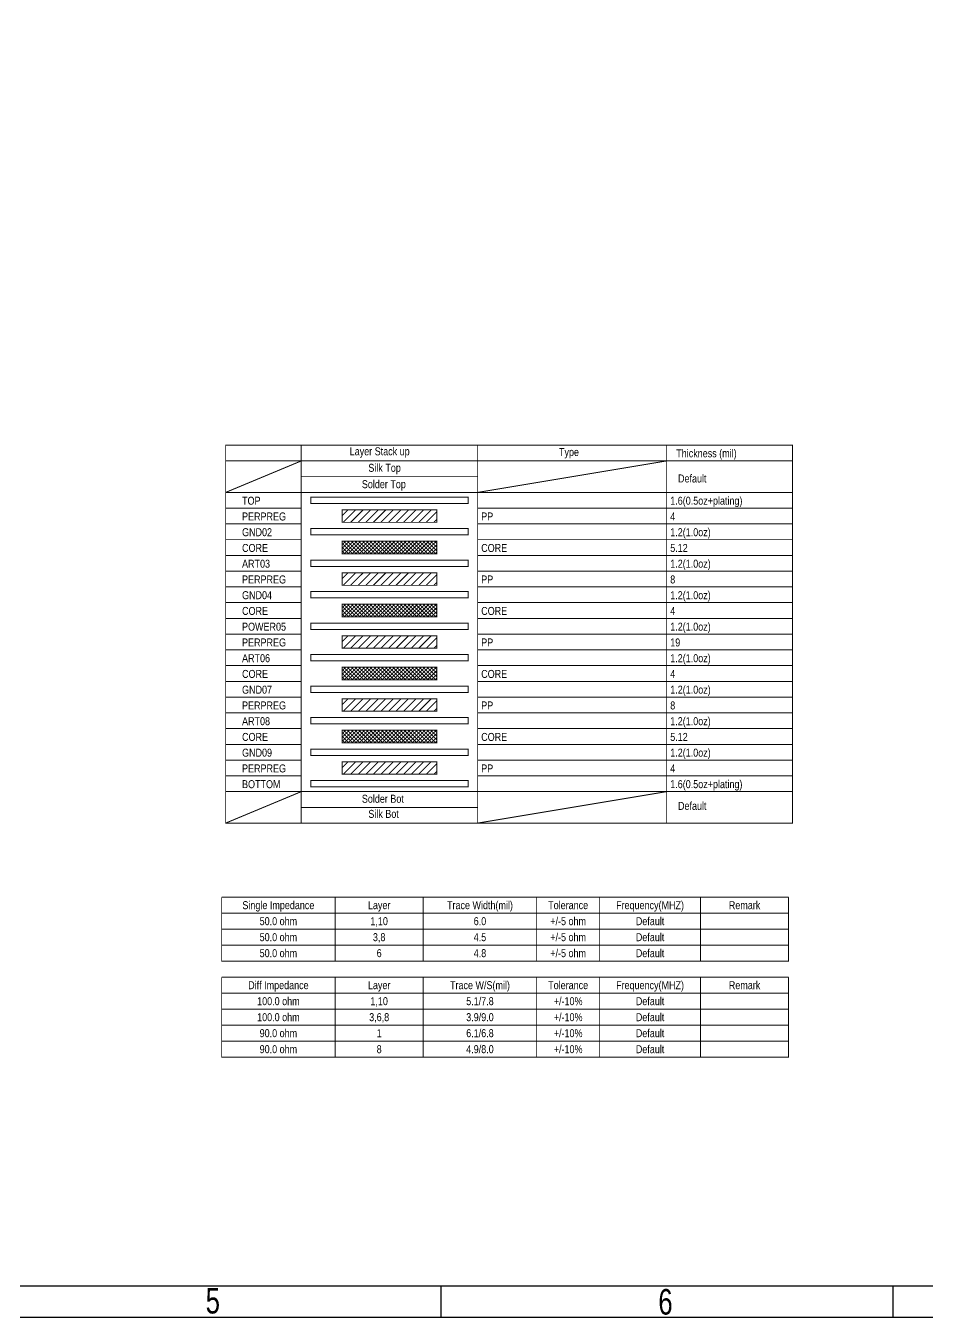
# Model space of a CAD drawing. Extents: x -57 to 527, y -107 to 303.
# Drawn here: x 240.7 to 383.8, y -106.7 to 98.3 of the extents above; entities that cross this region are included whole.
import ezdxf
from ezdxf.enums import TextEntityAlignment as Align

# ---------------------------------------------------------------- set-up
doc = ezdxf.new("R2010")
doc.units = 0
doc.header["$MEASUREMENT"] = 0
doc.layers.add('BOARD_GEOMETRY_DIMENSION', color=2, linetype='CONTINUOUS')
doc.layers.add('BOARD_GEOMETRY_SILKSCREEN_TOP', color=1, linetype='CONTINUOUS')

msp = doc.modelspace()

# ---------------------------------------------------------------- linework, layer by layer
at = {"layer": 'BOARD_GEOMETRY_DIMENSION'}
for points in [[(-57.15, -106.68), (526.849848, -106.68), (526.849848, 303.320196), (-57.15, 303.320196), (-57.15, -106.68)], [(-52.15001, -101.68001), (521.849858, -101.68001)], [(306.599844, -106.68), (306.599844, -101.68001)], [(378.350018, -106.68), (378.350018, -101.68001)]]:
    msp.add_lwpolyline(points, dxfattribs=at)
for points in [[(272.415, 31.75, 0.1524, 0.1524, 0), (362.41482, 31.75, 0.1524, 0.1524, 0), (362.41482, -28.24734, 0.1524, 0.1524, 0), (272.415, -28.24734, 0.1524, 0.1524, 0), (272.415, 31.75, 0.1524, 0.1524, 0)], [(284.414976, 31.75, 0.1524, 0.1524, 0), (284.414976, -28.24734, 0.1524, 0.1524, 0)], [(312.41492, 31.75, 0.1524, 0.1524, 0), (312.41492, -28.24734, 0.1524, 0.1524, 0)], [(342.41486, 31.75, 0.1524, 0.1524, 0), (342.41486, -28.24734, 0.1524, 0.1524, 0)], [(272.415, 24.250142, 0.1524, 0.1524, 0), (284.414976, 29.250132, 0.1524, 0.1524, 0)], [(272.415, 29.250132, 0.1524, 0.1524, 0), (362.41482, 29.250132, 0.1524, 0.1524, 0)], [(312.41492, 24.250142, 0.1524, 0.1524, 0), (342.41486, 29.250132, 0.1524, 0.1524, 0)], [(284.414976, 26.75001, 0.1524, 0.1524, 0), (312.41492, 26.75001, 0.1524, 0.1524, 0)], [(272.415, 24.250142, 0.1524, 0.1524, 0), (284.414976, 24.250142, 0.1524, 0.1524, 0)], [(272.415, 24.250142, 0.1524, 0.1524, 0), (362.41482, 24.250142, 0.1524, 0.1524, 0)], [(285.914846, 23.50008, 0.1524, 0.1524, 0), (310.908446, 23.50008, 0.1524, 0.1524, 0), (310.908446, 22.500082, 0.1524, 0.1524, 0), (285.914846, 22.500082, 0.1524, 0.1524, 0), (285.914846, 23.50008, 0.1524, 0.1524, 0)], [(312.41492, 24.250142, 0.1524, 0.1524, 0), (362.41482, 24.250142, 0.1524, 0.1524, 0)], [(272.415, 21.750274, 0.1524, 0.1524, 0), (284.414976, 21.750274, 0.1524, 0.1524, 0)], [(290.914836, 20.56003, 0.1524, 0.1524, 0), (291.834824, 21.500084, 0.1524, 0.1524, 0)], [(290.914836, 21.500084, 0.1524, 0.1524, 0), (305.914806, 21.500084, 0.1524, 0.1524, 0), (305.914806, 19.500088, 0.1524, 0.1524, 0), (290.914836, 19.500088, 0.1524, 0.1524, 0), (290.914836, 21.500084, 0.1524, 0.1524, 0)], [(291.05479, 19.500088, 0.1524, 0.1524, 0), (293.054786, 21.500084, 0.1524, 0.1524, 0)], [(292.254686, 19.500088, 0.1524, 0.1524, 0), (294.254682, 21.500084, 0.1524, 0.1524, 0)], [(293.454582, 19.500088, 0.1524, 0.1524, 0), (295.454578, 21.500084, 0.1524, 0.1524, 0)], [(294.654478, 19.500088, 0.1524, 0.1524, 0), (296.654474, 21.500084, 0.1524, 0.1524, 0)], [(295.854374, 19.500088, 0.1524, 0.1524, 0), (297.85437, 21.500084, 0.1524, 0.1524, 0)], [(297.05427, 19.500088, 0.1524, 0.1524, 0), (299.054266, 21.500084, 0.1524, 0.1524, 0)], [(298.254166, 19.500088, 0.1524, 0.1524, 0), (300.254162, 21.500084, 0.1524, 0.1524, 0)], [(299.454062, 19.500088, 0.1524, 0.1524, 0), (301.454058, 21.500084, 0.1524, 0.1524, 0)], [(300.653958, 19.500088, 0.1524, 0.1524, 0), (302.653954, 21.500084, 0.1524, 0.1524, 0)], [(301.853854, 19.500088, 0.1524, 0.1524, 0), (303.85385, 21.500084, 0.1524, 0.1524, 0)], [(303.05375, 19.500088, 0.1524, 0.1524, 0), (305.053746, 21.500084, 0.1524, 0.1524, 0)], [(304.254916, 19.500088, 0.1524, 0.1524, 0), (305.914806, 21.159978, 0.1524, 0.1524, 0)], [(312.41492, 21.750274, 0.1524, 0.1524, 0), (362.41482, 21.750274, 0.1524, 0.1524, 0)], [(272.415, 19.250406, 0.1524, 0.1524, 0), (284.414976, 19.250406, 0.1524, 0.1524, 0)], [(285.914846, 18.500344, 0.1524, 0.1524, 0), (310.908446, 18.500344, 0.1524, 0.1524, 0), (310.908446, 17.500346, 0.1524, 0.1524, 0), (285.914846, 17.500346, 0.1524, 0.1524, 0), (285.914846, 18.500344, 0.1524, 0.1524, 0)], [(305.454812, 19.500088, 0.1524, 0.1524, 0), (305.914806, 19.959828, 0.1524, 0.1524, 0)], [(312.41492, 19.250406, 0.1524, 0.1524, 0), (362.41482, 19.250406, 0.1524, 0.1524, 0)], [(272.415, 16.750538, 0.1524, 0.1524, 0), (284.414976, 16.750538, 0.1524, 0.1524, 0)], [(290.914836, 14.760194, 0.1524, 0.1524, 0), (292.65499, 16.500348, 0.1524, 0.1524, 0)], [(290.914836, 15.360396, 0.1524, 0.1524, 0), (292.054788, 16.500348, 0.1524, 0.1524, 0)], [(290.914836, 15.960344, 0.1524, 0.1524, 0), (291.45484, 16.500348, 0.1524, 0.1524, 0)], [(290.914836, 16.500348, 0.1524, 0.1524, 0), (305.914806, 16.500348, 0.1524, 0.1524, 0), (305.914806, 14.500352, 0.1524, 0.1524, 0), (290.914836, 14.500352, 0.1524, 0.1524, 0), (290.914836, 16.500348, 0.1524, 0.1524, 0)], [(291.154866, 16.500348, 0.1524, 0.1524, 0), (293.154862, 14.500352, 0.1524, 0.1524, 0)], [(291.254942, 14.500352, 0.1524, 0.1524, 0), (293.254938, 16.500348, 0.1524, 0.1524, 0)], [(291.754814, 16.500348, 0.1524, 0.1524, 0), (293.75481, 14.500352, 0.1524, 0.1524, 0)], [(291.85489, 14.500352, 0.1524, 0.1524, 0), (293.854886, 16.500348, 0.1524, 0.1524, 0)], [(292.354762, 16.500348, 0.1524, 0.1524, 0), (294.354758, 14.500352, 0.1524, 0.1524, 0)], [(292.454838, 14.500352, 0.1524, 0.1524, 0), (294.454834, 16.500348, 0.1524, 0.1524, 0)], [(292.95471, 16.500348, 0.1524, 0.1524, 0), (294.954706, 14.500352, 0.1524, 0.1524, 0)], [(293.054786, 14.500352, 0.1524, 0.1524, 0), (295.054782, 16.500348, 0.1524, 0.1524, 0)], [(293.554658, 16.500348, 0.1524, 0.1524, 0), (295.554654, 14.500352, 0.1524, 0.1524, 0)], [(293.654734, 14.500352, 0.1524, 0.1524, 0), (295.65473, 16.500348, 0.1524, 0.1524, 0)], [(294.154606, 16.500348, 0.1524, 0.1524, 0), (296.154602, 14.500352, 0.1524, 0.1524, 0)], [(294.254682, 14.500352, 0.1524, 0.1524, 0), (296.254678, 16.500348, 0.1524, 0.1524, 0)], [(294.754554, 16.500348, 0.1524, 0.1524, 0), (296.75455, 14.500352, 0.1524, 0.1524, 0)], [(294.85463, 14.500352, 0.1524, 0.1524, 0), (296.854626, 16.500348, 0.1524, 0.1524, 0)], [(295.354502, 16.500348, 0.1524, 0.1524, 0), (297.354498, 14.500352, 0.1524, 0.1524, 0)], [(295.454578, 14.500352, 0.1524, 0.1524, 0), (297.454574, 16.500348, 0.1524, 0.1524, 0)], [(295.95445, 16.500348, 0.1524, 0.1524, 0), (297.954446, 14.500352, 0.1524, 0.1524, 0)], [(296.054526, 14.500352, 0.1524, 0.1524, 0), (298.054522, 16.500348, 0.1524, 0.1524, 0)], [(296.554398, 16.500348, 0.1524, 0.1524, 0), (298.554394, 14.500352, 0.1524, 0.1524, 0)], [(296.654474, 14.500352, 0.1524, 0.1524, 0), (298.65447, 16.500348, 0.1524, 0.1524, 0)], [(297.154346, 16.500348, 0.1524, 0.1524, 0), (299.154342, 14.500352, 0.1524, 0.1524, 0)], [(297.254422, 14.500352, 0.1524, 0.1524, 0), (299.254418, 16.500348, 0.1524, 0.1524, 0)], [(297.754294, 16.500348, 0.1524, 0.1524, 0), (299.75429, 14.500352, 0.1524, 0.1524, 0)], [(297.85437, 14.500352, 0.1524, 0.1524, 0), (299.854366, 16.500348, 0.1524, 0.1524, 0)], [(298.354242, 16.500348, 0.1524, 0.1524, 0), (300.354238, 14.500352, 0.1524, 0.1524, 0)], [(298.454318, 14.500352, 0.1524, 0.1524, 0), (300.454314, 16.500348, 0.1524, 0.1524, 0)], [(298.95419, 16.500348, 0.1524, 0.1524, 0), (300.954186, 14.500352, 0.1524, 0.1524, 0)], [(299.054266, 14.500352, 0.1524, 0.1524, 0), (301.054262, 16.500348, 0.1524, 0.1524, 0)], [(299.554138, 16.500348, 0.1524, 0.1524, 0), (301.554134, 14.500352, 0.1524, 0.1524, 0)], [(299.654214, 14.500352, 0.1524, 0.1524, 0), (301.65421, 16.500348, 0.1524, 0.1524, 0)], [(300.154086, 16.500348, 0.1524, 0.1524, 0), (302.154082, 14.500352, 0.1524, 0.1524, 0)], [(300.254162, 14.500352, 0.1524, 0.1524, 0), (302.254158, 16.500348, 0.1524, 0.1524, 0)], [(300.754034, 16.500348, 0.1524, 0.1524, 0), (302.75403, 14.500352, 0.1524, 0.1524, 0)], [(300.85411, 14.500352, 0.1524, 0.1524, 0), (302.854106, 16.500348, 0.1524, 0.1524, 0)], [(301.353982, 16.500348, 0.1524, 0.1524, 0), (303.353978, 14.500352, 0.1524, 0.1524, 0)], [(301.454058, 14.500352, 0.1524, 0.1524, 0), (303.454054, 16.500348, 0.1524, 0.1524, 0)], [(301.95393, 16.500348, 0.1524, 0.1524, 0), (303.953926, 14.500352, 0.1524, 0.1524, 0)], [(302.054006, 14.500352, 0.1524, 0.1524, 0), (304.054002, 16.500348, 0.1524, 0.1524, 0)], [(302.553878, 16.500348, 0.1524, 0.1524, 0), (304.553874, 14.500352, 0.1524, 0.1524, 0)], [(302.653954, 14.500352, 0.1524, 0.1524, 0), (304.65395, 16.500348, 0.1524, 0.1524, 0)], [(303.153826, 16.500348, 0.1524, 0.1524, 0), (305.153822, 14.500352, 0.1524, 0.1524, 0)], [(303.253902, 14.500352, 0.1524, 0.1524, 0), (305.253898, 16.500348, 0.1524, 0.1524, 0)], [(303.753774, 16.500348, 0.1524, 0.1524, 0), (305.75377, 14.500352, 0.1524, 0.1524, 0)], [(303.85385, 14.500352, 0.1524, 0.1524, 0), (305.853846, 16.500348, 0.1524, 0.1524, 0)], [(304.354992, 16.500348, 0.1524, 0.1524, 0), (305.914806, 14.950186, 0.1524, 0.1524, 0)], [(304.95494, 16.500348, 0.1524, 0.1524, 0), (305.914806, 15.550388, 0.1524, 0.1524, 0)], [(305.554888, 16.500348, 0.1524, 0.1524, 0), (305.914806, 16.140176, 0.1524, 0.1524, 0)], [(312.41492, 16.750538, 0.1524, 0.1524, 0), (362.41482, 16.750538, 0.1524, 0.1524, 0)], [(290.914836, 16.140176, 0.1524, 0.1524, 0), (292.554914, 14.500352, 0.1524, 0.1524, 0)], [(290.914836, 15.540228, 0.1524, 0.1524, 0), (291.954966, 14.500352, 0.1524, 0.1524, 0)], [(290.914836, 14.94028, 0.1524, 0.1524, 0), (291.355018, 14.500352, 0.1524, 0.1524, 0)], [(305.914806, 15.960344, 0.1524, 0.1524, 0), (304.454814, 14.500352, 0.1524, 0.1524, 0)], [(305.914806, 15.360396, 0.1524, 0.1524, 0), (305.055016, 14.500352, 0.1524, 0.1524, 0)], [(305.914806, 14.760194, 0.1524, 0.1524, 0), (305.654964, 14.500352, 0.1524, 0.1524, 0)], [(272.415, 14.25067, 0.1524, 0.1524, 0), (284.414976, 14.25067, 0.1524, 0.1524, 0)], [(285.914846, 13.500608, 0.1524, 0.1524, 0), (310.908446, 13.500608, 0.1524, 0.1524, 0), (310.908446, 12.50061, 0.1524, 0.1524, 0), (285.914846, 12.50061, 0.1524, 0.1524, 0), (285.914846, 13.500608, 0.1524, 0.1524, 0)], [(312.41492, 14.25067, 0.1524, 0.1524, 0), (362.41482, 14.25067, 0.1524, 0.1524, 0)], [(272.415, 11.750802, 0.1524, 0.1524, 0), (284.414976, 11.750802, 0.1524, 0.1524, 0)], [(290.914836, 10.560558, 0.1524, 0.1524, 0), (291.834824, 11.500612, 0.1524, 0.1524, 0)], [(290.914836, 11.500612, 0.1524, 0.1524, 0), (305.914806, 11.500612, 0.1524, 0.1524, 0), (305.914806, 9.500616, 0.1524, 0.1524, 0), (290.914836, 9.500616, 0.1524, 0.1524, 0), (290.914836, 11.500612, 0.1524, 0.1524, 0)], [(291.05479, 9.500616, 0.1524, 0.1524, 0), (293.054786, 11.500612, 0.1524, 0.1524, 0)], [(292.254686, 9.500616, 0.1524, 0.1524, 0), (294.254682, 11.500612, 0.1524, 0.1524, 0)], [(293.454582, 9.500616, 0.1524, 0.1524, 0), (295.454578, 11.500612, 0.1524, 0.1524, 0)], [(294.654478, 9.500616, 0.1524, 0.1524, 0), (296.654474, 11.500612, 0.1524, 0.1524, 0)], [(295.854374, 9.500616, 0.1524, 0.1524, 0), (297.85437, 11.500612, 0.1524, 0.1524, 0)], [(297.05427, 9.500616, 0.1524, 0.1524, 0), (299.054266, 11.500612, 0.1524, 0.1524, 0)], [(298.254166, 9.500616, 0.1524, 0.1524, 0), (300.254162, 11.500612, 0.1524, 0.1524, 0)], [(299.454062, 9.500616, 0.1524, 0.1524, 0), (301.454058, 11.500612, 0.1524, 0.1524, 0)], [(300.653958, 9.500616, 0.1524, 0.1524, 0), (302.653954, 11.500612, 0.1524, 0.1524, 0)], [(301.853854, 9.500616, 0.1524, 0.1524, 0), (303.85385, 11.500612, 0.1524, 0.1524, 0)], [(303.05375, 9.500616, 0.1524, 0.1524, 0), (305.053746, 11.500612, 0.1524, 0.1524, 0)], [(304.254916, 9.500616, 0.1524, 0.1524, 0), (305.914806, 11.160506, 0.1524, 0.1524, 0)], [(312.41492, 11.750802, 0.1524, 0.1524, 0), (362.41482, 11.750802, 0.1524, 0.1524, 0)], [(272.415, 9.250934, 0.1524, 0.1524, 0), (284.414976, 9.250934, 0.1524, 0.1524, 0)], [(285.914846, 8.500872, 0.1524, 0.1524, 0), (310.908446, 8.500872, 0.1524, 0.1524, 0), (310.908446, 7.500874, 0.1524, 0.1524, 0), (285.914846, 7.500874, 0.1524, 0.1524, 0), (285.914846, 8.500872, 0.1524, 0.1524, 0)], [(305.454812, 9.500616, 0.1524, 0.1524, 0), (305.914806, 9.960356, 0.1524, 0.1524, 0)], [(312.41492, 9.250934, 0.1524, 0.1524, 0), (362.41482, 9.250934, 0.1524, 0.1524, 0)], [(272.415, 6.751066, 0.1524, 0.1524, 0), (284.414976, 6.751066, 0.1524, 0.1524, 0)], [(290.914836, 4.760722, 0.1524, 0.1524, 0), (292.65499, 6.500876, 0.1524, 0.1524, 0)], [(290.914836, 5.360924, 0.1524, 0.1524, 0), (292.054788, 6.500876, 0.1524, 0.1524, 0)], [(290.914836, 5.960872, 0.1524, 0.1524, 0), (291.45484, 6.500876, 0.1524, 0.1524, 0)], [(290.914836, 6.500876, 0.1524, 0.1524, 0), (305.914806, 6.500876, 0.1524, 0.1524, 0), (305.914806, 4.50088, 0.1524, 0.1524, 0), (290.914836, 4.50088, 0.1524, 0.1524, 0), (290.914836, 6.500876, 0.1524, 0.1524, 0)], [(290.914836, 6.140704, 0.1524, 0.1524, 0), (292.554914, 4.50088, 0.1524, 0.1524, 0)], [(291.154866, 6.500876, 0.1524, 0.1524, 0), (293.154862, 4.50088, 0.1524, 0.1524, 0)], [(291.254942, 4.50088, 0.1524, 0.1524, 0), (293.254938, 6.500876, 0.1524, 0.1524, 0)], [(291.754814, 6.500876, 0.1524, 0.1524, 0), (293.75481, 4.50088, 0.1524, 0.1524, 0)], [(291.85489, 4.50088, 0.1524, 0.1524, 0), (293.854886, 6.500876, 0.1524, 0.1524, 0)], [(292.354762, 6.500876, 0.1524, 0.1524, 0), (294.354758, 4.50088, 0.1524, 0.1524, 0)], [(292.454838, 4.50088, 0.1524, 0.1524, 0), (294.454834, 6.500876, 0.1524, 0.1524, 0)], [(292.95471, 6.500876, 0.1524, 0.1524, 0), (294.954706, 4.50088, 0.1524, 0.1524, 0)], [(293.054786, 4.50088, 0.1524, 0.1524, 0), (295.054782, 6.500876, 0.1524, 0.1524, 0)], [(293.554658, 6.500876, 0.1524, 0.1524, 0), (295.554654, 4.50088, 0.1524, 0.1524, 0)], [(293.654734, 4.50088, 0.1524, 0.1524, 0), (295.65473, 6.500876, 0.1524, 0.1524, 0)], [(294.154606, 6.500876, 0.1524, 0.1524, 0), (296.154602, 4.50088, 0.1524, 0.1524, 0)], [(294.254682, 4.50088, 0.1524, 0.1524, 0), (296.254678, 6.500876, 0.1524, 0.1524, 0)], [(294.754554, 6.500876, 0.1524, 0.1524, 0), (296.75455, 4.50088, 0.1524, 0.1524, 0)], [(294.85463, 4.50088, 0.1524, 0.1524, 0), (296.854626, 6.500876, 0.1524, 0.1524, 0)], [(295.354502, 6.500876, 0.1524, 0.1524, 0), (297.354498, 4.50088, 0.1524, 0.1524, 0)], [(295.454578, 4.50088, 0.1524, 0.1524, 0), (297.454574, 6.500876, 0.1524, 0.1524, 0)], [(295.95445, 6.500876, 0.1524, 0.1524, 0), (297.954446, 4.50088, 0.1524, 0.1524, 0)], [(296.054526, 4.50088, 0.1524, 0.1524, 0), (298.054522, 6.500876, 0.1524, 0.1524, 0)], [(296.554398, 6.500876, 0.1524, 0.1524, 0), (298.554394, 4.50088, 0.1524, 0.1524, 0)], [(296.654474, 4.50088, 0.1524, 0.1524, 0), (298.65447, 6.500876, 0.1524, 0.1524, 0)], [(297.154346, 6.500876, 0.1524, 0.1524, 0), (299.154342, 4.50088, 0.1524, 0.1524, 0)], [(297.254422, 4.50088, 0.1524, 0.1524, 0), (299.254418, 6.500876, 0.1524, 0.1524, 0)], [(297.754294, 6.500876, 0.1524, 0.1524, 0), (299.75429, 4.50088, 0.1524, 0.1524, 0)], [(297.85437, 4.50088, 0.1524, 0.1524, 0), (299.854366, 6.500876, 0.1524, 0.1524, 0)], [(298.354242, 6.500876, 0.1524, 0.1524, 0), (300.354238, 4.50088, 0.1524, 0.1524, 0)], [(298.454318, 4.50088, 0.1524, 0.1524, 0), (300.454314, 6.500876, 0.1524, 0.1524, 0)], [(298.95419, 6.500876, 0.1524, 0.1524, 0), (300.954186, 4.50088, 0.1524, 0.1524, 0)], [(299.054266, 4.50088, 0.1524, 0.1524, 0), (301.054262, 6.500876, 0.1524, 0.1524, 0)], [(299.554138, 6.500876, 0.1524, 0.1524, 0), (301.554134, 4.50088, 0.1524, 0.1524, 0)], [(299.654214, 4.50088, 0.1524, 0.1524, 0), (301.65421, 6.500876, 0.1524, 0.1524, 0)], [(300.154086, 6.500876, 0.1524, 0.1524, 0), (302.154082, 4.50088, 0.1524, 0.1524, 0)], [(300.254162, 4.50088, 0.1524, 0.1524, 0), (302.254158, 6.500876, 0.1524, 0.1524, 0)], [(300.754034, 6.500876, 0.1524, 0.1524, 0), (302.75403, 4.50088, 0.1524, 0.1524, 0)], [(300.85411, 4.50088, 0.1524, 0.1524, 0), (302.854106, 6.500876, 0.1524, 0.1524, 0)], [(301.353982, 6.500876, 0.1524, 0.1524, 0), (303.353978, 4.50088, 0.1524, 0.1524, 0)], [(301.454058, 4.50088, 0.1524, 0.1524, 0), (303.454054, 6.500876, 0.1524, 0.1524, 0)], [(301.95393, 6.500876, 0.1524, 0.1524, 0), (303.953926, 4.50088, 0.1524, 0.1524, 0)], [(302.054006, 4.50088, 0.1524, 0.1524, 0), (304.054002, 6.500876, 0.1524, 0.1524, 0)], [(302.553878, 6.500876, 0.1524, 0.1524, 0), (304.553874, 4.50088, 0.1524, 0.1524, 0)], [(302.653954, 4.50088, 0.1524, 0.1524, 0), (304.65395, 6.500876, 0.1524, 0.1524, 0)], [(303.153826, 6.500876, 0.1524, 0.1524, 0), (305.153822, 4.50088, 0.1524, 0.1524, 0)], [(303.253902, 4.50088, 0.1524, 0.1524, 0), (305.253898, 6.500876, 0.1524, 0.1524, 0)], [(303.753774, 6.500876, 0.1524, 0.1524, 0), (305.75377, 4.50088, 0.1524, 0.1524, 0)], [(303.85385, 4.50088, 0.1524, 0.1524, 0), (305.853846, 6.500876, 0.1524, 0.1524, 0)], [(304.354992, 6.500876, 0.1524, 0.1524, 0), (305.914806, 4.950714, 0.1524, 0.1524, 0)], [(304.95494, 6.500876, 0.1524, 0.1524, 0), (305.914806, 5.550916, 0.1524, 0.1524, 0)], [(305.554888, 6.500876, 0.1524, 0.1524, 0), (305.914806, 6.140704, 0.1524, 0.1524, 0)], [(312.41492, 6.751066, 0.1524, 0.1524, 0), (362.41482, 6.751066, 0.1524, 0.1524, 0)], [(272.415, 4.251198, 0.1524, 0.1524, 0), (284.414976, 4.251198, 0.1524, 0.1524, 0)], [(290.914836, 5.540756, 0.1524, 0.1524, 0), (291.954966, 4.50088, 0.1524, 0.1524, 0)], [(290.914836, 4.940808, 0.1524, 0.1524, 0), (291.355018, 4.50088, 0.1524, 0.1524, 0)], [(305.914806, 5.960872, 0.1524, 0.1524, 0), (304.454814, 4.50088, 0.1524, 0.1524, 0)], [(305.914806, 5.360924, 0.1524, 0.1524, 0), (305.055016, 4.50088, 0.1524, 0.1524, 0)], [(305.914806, 4.760722, 0.1524, 0.1524, 0), (305.654964, 4.50088, 0.1524, 0.1524, 0)], [(312.41492, 4.251198, 0.1524, 0.1524, 0), (362.41482, 4.251198, 0.1524, 0.1524, 0)], [(285.914846, 3.501136, 0.1524, 0.1524, 0), (310.908446, 3.501136, 0.1524, 0.1524, 0), (310.908446, 2.501138, 0.1524, 0.1524, 0), (285.914846, 2.501138, 0.1524, 0.1524, 0), (285.914846, 3.501136, 0.1524, 0.1524, 0)], [(272.415, 1.75133, 0.1524, 0.1524, 0), (284.414976, 1.75133, 0.1524, 0.1524, 0)], [(290.914836, 0.561086, 0.1524, 0.1524, 0), (291.834824, 1.50114, 0.1524, 0.1524, 0)], [(290.914836, 1.50114, 0.1524, 0.1524, 0), (305.914806, 1.50114, 0.1524, 0.1524, 0), (305.914806, -0.498856, 0.1524, 0.1524, 0), (290.914836, -0.498856, 0.1524, 0.1524, 0), (290.914836, 1.50114, 0.1524, 0.1524, 0)], [(291.05479, -0.498856, 0.1524, 0.1524, 0), (293.054786, 1.50114, 0.1524, 0.1524, 0)], [(292.254686, -0.498856, 0.1524, 0.1524, 0), (294.254682, 1.50114, 0.1524, 0.1524, 0)], [(293.454582, -0.498856, 0.1524, 0.1524, 0), (295.454578, 1.50114, 0.1524, 0.1524, 0)], [(294.654478, -0.498856, 0.1524, 0.1524, 0), (296.654474, 1.50114, 0.1524, 0.1524, 0)], [(295.854374, -0.498856, 0.1524, 0.1524, 0), (297.85437, 1.50114, 0.1524, 0.1524, 0)], [(297.05427, -0.498856, 0.1524, 0.1524, 0), (299.054266, 1.50114, 0.1524, 0.1524, 0)], [(298.254166, -0.498856, 0.1524, 0.1524, 0), (300.254162, 1.50114, 0.1524, 0.1524, 0)], [(299.454062, -0.498856, 0.1524, 0.1524, 0), (301.454058, 1.50114, 0.1524, 0.1524, 0)], [(300.653958, -0.498856, 0.1524, 0.1524, 0), (302.653954, 1.50114, 0.1524, 0.1524, 0)], [(301.853854, -0.498856, 0.1524, 0.1524, 0), (303.85385, 1.50114, 0.1524, 0.1524, 0)], [(303.05375, -0.498856, 0.1524, 0.1524, 0), (305.053746, 1.50114, 0.1524, 0.1524, 0)], [(304.254916, -0.498856, 0.1524, 0.1524, 0), (305.914806, 1.161034, 0.1524, 0.1524, 0)], [(305.454812, -0.498856, 0.1524, 0.1524, 0), (305.914806, -0.039116, 0.1524, 0.1524, 0)], [(312.41492, 1.75133, 0.1524, 0.1524, 0), (362.41482, 1.75133, 0.1524, 0.1524, 0)], [(272.415, -0.748538, 0.1524, 0.1524, 0), (284.414976, -0.748538, 0.1524, 0.1524, 0)], [(285.914846, -1.4986, 0.1524, 0.1524, 0), (310.908446, -1.4986, 0.1524, 0.1524, 0), (310.908446, -2.498598, 0.1524, 0.1524, 0), (285.914846, -2.498598, 0.1524, 0.1524, 0), (285.914846, -1.4986, 0.1524, 0.1524, 0)], [(312.41492, -0.748538, 0.1524, 0.1524, 0), (362.41482, -0.748538, 0.1524, 0.1524, 0)], [(272.415, -3.248406, 0.1524, 0.1524, 0), (284.414976, -3.248406, 0.1524, 0.1524, 0)], [(290.914836, -5.23875, 0.1524, 0.1524, 0), (292.65499, -3.498596, 0.1524, 0.1524, 0)], [(290.914836, -4.638548, 0.1524, 0.1524, 0), (292.054788, -3.498596, 0.1524, 0.1524, 0)], [(290.914836, -4.0386, 0.1524, 0.1524, 0), (291.45484, -3.498596, 0.1524, 0.1524, 0)], [(290.914836, -3.498596, 0.1524, 0.1524, 0), (305.914806, -3.498596, 0.1524, 0.1524, 0), (305.914806, -5.498592, 0.1524, 0.1524, 0), (290.914836, -5.498592, 0.1524, 0.1524, 0), (290.914836, -3.498596, 0.1524, 0.1524, 0)], [(290.914836, -3.858768, 0.1524, 0.1524, 0), (292.554914, -5.498592, 0.1524, 0.1524, 0)], [(291.154866, -3.498596, 0.1524, 0.1524, 0), (293.154862, -5.498592, 0.1524, 0.1524, 0)], [(291.254942, -5.498592, 0.1524, 0.1524, 0), (293.254938, -3.498596, 0.1524, 0.1524, 0)], [(291.754814, -3.498596, 0.1524, 0.1524, 0), (293.75481, -5.498592, 0.1524, 0.1524, 0)], [(291.85489, -5.498592, 0.1524, 0.1524, 0), (293.854886, -3.498596, 0.1524, 0.1524, 0)], [(292.354762, -3.498596, 0.1524, 0.1524, 0), (294.354758, -5.498592, 0.1524, 0.1524, 0)], [(292.454838, -5.498592, 0.1524, 0.1524, 0), (294.454834, -3.498596, 0.1524, 0.1524, 0)], [(292.95471, -3.498596, 0.1524, 0.1524, 0), (294.954706, -5.498592, 0.1524, 0.1524, 0)], [(293.054786, -5.498592, 0.1524, 0.1524, 0), (295.054782, -3.498596, 0.1524, 0.1524, 0)], [(293.554658, -3.498596, 0.1524, 0.1524, 0), (295.554654, -5.498592, 0.1524, 0.1524, 0)], [(293.654734, -5.498592, 0.1524, 0.1524, 0), (295.65473, -3.498596, 0.1524, 0.1524, 0)], [(294.154606, -3.498596, 0.1524, 0.1524, 0), (296.154602, -5.498592, 0.1524, 0.1524, 0)], [(294.254682, -5.498592, 0.1524, 0.1524, 0), (296.254678, -3.498596, 0.1524, 0.1524, 0)], [(294.754554, -3.498596, 0.1524, 0.1524, 0), (296.75455, -5.498592, 0.1524, 0.1524, 0)], [(294.85463, -5.498592, 0.1524, 0.1524, 0), (296.854626, -3.498596, 0.1524, 0.1524, 0)], [(295.354502, -3.498596, 0.1524, 0.1524, 0), (297.354498, -5.498592, 0.1524, 0.1524, 0)], [(295.454578, -5.498592, 0.1524, 0.1524, 0), (297.454574, -3.498596, 0.1524, 0.1524, 0)], [(295.95445, -3.498596, 0.1524, 0.1524, 0), (297.954446, -5.498592, 0.1524, 0.1524, 0)], [(296.054526, -5.498592, 0.1524, 0.1524, 0), (298.054522, -3.498596, 0.1524, 0.1524, 0)], [(296.554398, -3.498596, 0.1524, 0.1524, 0), (298.554394, -5.498592, 0.1524, 0.1524, 0)], [(296.654474, -5.498592, 0.1524, 0.1524, 0), (298.65447, -3.498596, 0.1524, 0.1524, 0)], [(297.154346, -3.498596, 0.1524, 0.1524, 0), (299.154342, -5.498592, 0.1524, 0.1524, 0)], [(297.254422, -5.498592, 0.1524, 0.1524, 0), (299.254418, -3.498596, 0.1524, 0.1524, 0)], [(297.754294, -3.498596, 0.1524, 0.1524, 0), (299.75429, -5.498592, 0.1524, 0.1524, 0)], [(297.85437, -5.498592, 0.1524, 0.1524, 0), (299.854366, -3.498596, 0.1524, 0.1524, 0)], [(298.354242, -3.498596, 0.1524, 0.1524, 0), (300.354238, -5.498592, 0.1524, 0.1524, 0)], [(298.454318, -5.498592, 0.1524, 0.1524, 0), (300.454314, -3.498596, 0.1524, 0.1524, 0)], [(298.95419, -3.498596, 0.1524, 0.1524, 0), (300.954186, -5.498592, 0.1524, 0.1524, 0)], [(299.054266, -5.498592, 0.1524, 0.1524, 0), (301.054262, -3.498596, 0.1524, 0.1524, 0)], [(299.554138, -3.498596, 0.1524, 0.1524, 0), (301.554134, -5.498592, 0.1524, 0.1524, 0)], [(299.654214, -5.498592, 0.1524, 0.1524, 0), (301.65421, -3.498596, 0.1524, 0.1524, 0)], [(300.154086, -3.498596, 0.1524, 0.1524, 0), (302.154082, -5.498592, 0.1524, 0.1524, 0)], [(300.254162, -5.498592, 0.1524, 0.1524, 0), (302.254158, -3.498596, 0.1524, 0.1524, 0)], [(300.754034, -3.498596, 0.1524, 0.1524, 0), (302.75403, -5.498592, 0.1524, 0.1524, 0)], [(300.85411, -5.498592, 0.1524, 0.1524, 0), (302.854106, -3.498596, 0.1524, 0.1524, 0)], [(301.353982, -3.498596, 0.1524, 0.1524, 0), (303.353978, -5.498592, 0.1524, 0.1524, 0)], [(301.454058, -5.498592, 0.1524, 0.1524, 0), (303.454054, -3.498596, 0.1524, 0.1524, 0)], [(301.95393, -3.498596, 0.1524, 0.1524, 0), (303.953926, -5.498592, 0.1524, 0.1524, 0)], [(302.054006, -5.498592, 0.1524, 0.1524, 0), (304.054002, -3.498596, 0.1524, 0.1524, 0)], [(302.553878, -3.498596, 0.1524, 0.1524, 0), (304.553874, -5.498592, 0.1524, 0.1524, 0)], [(302.653954, -5.498592, 0.1524, 0.1524, 0), (304.65395, -3.498596, 0.1524, 0.1524, 0)], [(303.153826, -3.498596, 0.1524, 0.1524, 0), (305.153822, -5.498592, 0.1524, 0.1524, 0)], [(303.253902, -5.498592, 0.1524, 0.1524, 0), (305.253898, -3.498596, 0.1524, 0.1524, 0)], [(303.753774, -3.498596, 0.1524, 0.1524, 0), (305.75377, -5.498592, 0.1524, 0.1524, 0)], [(303.85385, -5.498592, 0.1524, 0.1524, 0), (305.853846, -3.498596, 0.1524, 0.1524, 0)], [(304.354992, -3.498596, 0.1524, 0.1524, 0), (305.914806, -5.048758, 0.1524, 0.1524, 0)], [(305.914806, -4.0386, 0.1524, 0.1524, 0), (304.454814, -5.498592, 0.1524, 0.1524, 0)], [(304.95494, -3.498596, 0.1524, 0.1524, 0), (305.914806, -4.448556, 0.1524, 0.1524, 0)], [(305.554888, -3.498596, 0.1524, 0.1524, 0), (305.914806, -3.858768, 0.1524, 0.1524, 0)], [(312.41492, -3.248406, 0.1524, 0.1524, 0), (362.41482, -3.248406, 0.1524, 0.1524, 0)], [(272.415, -5.748274, 0.1524, 0.1524, 0), (284.414976, -5.748274, 0.1524, 0.1524, 0)], [(290.914836, -4.458716, 0.1524, 0.1524, 0), (291.954966, -5.498592, 0.1524, 0.1524, 0)], [(290.914836, -5.058664, 0.1524, 0.1524, 0), (291.355018, -5.498592, 0.1524, 0.1524, 0)], [(305.914806, -4.638548, 0.1524, 0.1524, 0), (305.055016, -5.498592, 0.1524, 0.1524, 0)], [(305.914806, -5.23875, 0.1524, 0.1524, 0), (305.654964, -5.498592, 0.1524, 0.1524, 0)], [(312.41492, -5.748274, 0.1524, 0.1524, 0), (362.41482, -5.748274, 0.1524, 0.1524, 0)], [(272.415, -8.248142, 0.1524, 0.1524, 0), (284.414976, -8.248142, 0.1524, 0.1524, 0)], [(285.914846, -6.498336, 0.1524, 0.1524, 0), (310.908446, -6.498336, 0.1524, 0.1524, 0), (310.908446, -7.498334, 0.1524, 0.1524, 0), (285.914846, -7.498334, 0.1524, 0.1524, 0), (285.914846, -6.498336, 0.1524, 0.1524, 0)], [(312.41492, -8.248142, 0.1524, 0.1524, 0), (362.41482, -8.248142, 0.1524, 0.1524, 0)], [(290.914836, -9.438386, 0.1524, 0.1524, 0), (291.834824, -8.498332, 0.1524, 0.1524, 0)], [(290.914836, -8.498332, 0.1524, 0.1524, 0), (305.914806, -8.498332, 0.1524, 0.1524, 0), (305.914806, -10.498328, 0.1524, 0.1524, 0), (290.914836, -10.498328, 0.1524, 0.1524, 0), (290.914836, -8.498332, 0.1524, 0.1524, 0)], [(291.05479, -10.498328, 0.1524, 0.1524, 0), (293.054786, -8.498332, 0.1524, 0.1524, 0)], [(292.254686, -10.498328, 0.1524, 0.1524, 0), (294.254682, -8.498332, 0.1524, 0.1524, 0)], [(293.454582, -10.498328, 0.1524, 0.1524, 0), (295.454578, -8.498332, 0.1524, 0.1524, 0)], [(294.654478, -10.498328, 0.1524, 0.1524, 0), (296.654474, -8.498332, 0.1524, 0.1524, 0)], [(295.854374, -10.498328, 0.1524, 0.1524, 0), (297.85437, -8.498332, 0.1524, 0.1524, 0)], [(297.05427, -10.498328, 0.1524, 0.1524, 0), (299.054266, -8.498332, 0.1524, 0.1524, 0)], [(298.254166, -10.498328, 0.1524, 0.1524, 0), (300.254162, -8.498332, 0.1524, 0.1524, 0)], [(299.454062, -10.498328, 0.1524, 0.1524, 0), (301.454058, -8.498332, 0.1524, 0.1524, 0)], [(300.653958, -10.498328, 0.1524, 0.1524, 0), (302.653954, -8.498332, 0.1524, 0.1524, 0)], [(301.853854, -10.498328, 0.1524, 0.1524, 0), (303.85385, -8.498332, 0.1524, 0.1524, 0)], [(303.05375, -10.498328, 0.1524, 0.1524, 0), (305.053746, -8.498332, 0.1524, 0.1524, 0)], [(304.254916, -10.498328, 0.1524, 0.1524, 0), (305.914806, -8.838438, 0.1524, 0.1524, 0)], [(305.454812, -10.498328, 0.1524, 0.1524, 0), (305.914806, -10.038588, 0.1524, 0.1524, 0)], [(272.415, -10.74801, 0.1524, 0.1524, 0), (284.414976, -10.74801, 0.1524, 0.1524, 0)], [(285.914846, -11.498072, 0.1524, 0.1524, 0), (310.908446, -11.498072, 0.1524, 0.1524, 0), (310.908446, -12.49807, 0.1524, 0.1524, 0), (285.914846, -12.49807, 0.1524, 0.1524, 0), (285.914846, -11.498072, 0.1524, 0.1524, 0)], [(312.41492, -10.74801, 0.1524, 0.1524, 0), (362.41482, -10.74801, 0.1524, 0.1524, 0)], [(272.415, -13.247878, 0.1524, 0.1524, 0), (284.414976, -13.247878, 0.1524, 0.1524, 0)], [(290.914836, -15.238222, 0.1524, 0.1524, 0), (292.65499, -13.498068, 0.1524, 0.1524, 0)], [(290.914836, -14.63802, 0.1524, 0.1524, 0), (292.054788, -13.498068, 0.1524, 0.1524, 0)], [(290.914836, -14.038072, 0.1524, 0.1524, 0), (291.45484, -13.498068, 0.1524, 0.1524, 0)], [(290.914836, -13.498068, 0.1524, 0.1524, 0), (305.914806, -13.498068, 0.1524, 0.1524, 0), (305.914806, -15.498064, 0.1524, 0.1524, 0), (290.914836, -15.498064, 0.1524, 0.1524, 0), (290.914836, -13.498068, 0.1524, 0.1524, 0)], [(290.914836, -13.85824, 0.1524, 0.1524, 0), (292.554914, -15.498064, 0.1524, 0.1524, 0)], [(291.154866, -13.498068, 0.1524, 0.1524, 0), (293.154862, -15.498064, 0.1524, 0.1524, 0)], [(291.254942, -15.498064, 0.1524, 0.1524, 0), (293.254938, -13.498068, 0.1524, 0.1524, 0)], [(291.754814, -13.498068, 0.1524, 0.1524, 0), (293.75481, -15.498064, 0.1524, 0.1524, 0)], [(291.85489, -15.498064, 0.1524, 0.1524, 0), (293.854886, -13.498068, 0.1524, 0.1524, 0)], [(292.354762, -13.498068, 0.1524, 0.1524, 0), (294.354758, -15.498064, 0.1524, 0.1524, 0)], [(292.454838, -15.498064, 0.1524, 0.1524, 0), (294.454834, -13.498068, 0.1524, 0.1524, 0)], [(292.95471, -13.498068, 0.1524, 0.1524, 0), (294.954706, -15.498064, 0.1524, 0.1524, 0)], [(293.054786, -15.498064, 0.1524, 0.1524, 0), (295.054782, -13.498068, 0.1524, 0.1524, 0)], [(293.554658, -13.498068, 0.1524, 0.1524, 0), (295.554654, -15.498064, 0.1524, 0.1524, 0)], [(293.654734, -15.498064, 0.1524, 0.1524, 0), (295.65473, -13.498068, 0.1524, 0.1524, 0)], [(294.154606, -13.498068, 0.1524, 0.1524, 0), (296.154602, -15.498064, 0.1524, 0.1524, 0)], [(294.254682, -15.498064, 0.1524, 0.1524, 0), (296.254678, -13.498068, 0.1524, 0.1524, 0)], [(294.754554, -13.498068, 0.1524, 0.1524, 0), (296.75455, -15.498064, 0.1524, 0.1524, 0)], [(294.85463, -15.498064, 0.1524, 0.1524, 0), (296.854626, -13.498068, 0.1524, 0.1524, 0)], [(295.354502, -13.498068, 0.1524, 0.1524, 0), (297.354498, -15.498064, 0.1524, 0.1524, 0)], [(295.454578, -15.498064, 0.1524, 0.1524, 0), (297.454574, -13.498068, 0.1524, 0.1524, 0)], [(295.95445, -13.498068, 0.1524, 0.1524, 0), (297.954446, -15.498064, 0.1524, 0.1524, 0)], [(296.054526, -15.498064, 0.1524, 0.1524, 0), (298.054522, -13.498068, 0.1524, 0.1524, 0)], [(296.554398, -13.498068, 0.1524, 0.1524, 0), (298.554394, -15.498064, 0.1524, 0.1524, 0)], [(296.654474, -15.498064, 0.1524, 0.1524, 0), (298.65447, -13.498068, 0.1524, 0.1524, 0)], [(297.154346, -13.498068, 0.1524, 0.1524, 0), (299.154342, -15.498064, 0.1524, 0.1524, 0)], [(297.254422, -15.498064, 0.1524, 0.1524, 0), (299.254418, -13.498068, 0.1524, 0.1524, 0)], [(297.754294, -13.498068, 0.1524, 0.1524, 0), (299.75429, -15.498064, 0.1524, 0.1524, 0)], [(297.85437, -15.498064, 0.1524, 0.1524, 0), (299.854366, -13.498068, 0.1524, 0.1524, 0)], [(298.354242, -13.498068, 0.1524, 0.1524, 0), (300.354238, -15.498064, 0.1524, 0.1524, 0)], [(298.454318, -15.498064, 0.1524, 0.1524, 0), (300.454314, -13.498068, 0.1524, 0.1524, 0)], [(298.95419, -13.498068, 0.1524, 0.1524, 0), (300.954186, -15.498064, 0.1524, 0.1524, 0)], [(299.054266, -15.498064, 0.1524, 0.1524, 0), (301.054262, -13.498068, 0.1524, 0.1524, 0)], [(299.554138, -13.498068, 0.1524, 0.1524, 0), (301.554134, -15.498064, 0.1524, 0.1524, 0)], [(299.654214, -15.498064, 0.1524, 0.1524, 0), (301.65421, -13.498068, 0.1524, 0.1524, 0)], [(300.154086, -13.498068, 0.1524, 0.1524, 0), (302.154082, -15.498064, 0.1524, 0.1524, 0)], [(300.254162, -15.498064, 0.1524, 0.1524, 0), (302.254158, -13.498068, 0.1524, 0.1524, 0)], [(300.754034, -13.498068, 0.1524, 0.1524, 0), (302.75403, -15.498064, 0.1524, 0.1524, 0)], [(300.85411, -15.498064, 0.1524, 0.1524, 0), (302.854106, -13.498068, 0.1524, 0.1524, 0)], [(301.353982, -13.498068, 0.1524, 0.1524, 0), (303.353978, -15.498064, 0.1524, 0.1524, 0)], [(301.454058, -15.498064, 0.1524, 0.1524, 0), (303.454054, -13.498068, 0.1524, 0.1524, 0)], [(301.95393, -13.498068, 0.1524, 0.1524, 0), (303.953926, -15.498064, 0.1524, 0.1524, 0)], [(302.054006, -15.498064, 0.1524, 0.1524, 0), (304.054002, -13.498068, 0.1524, 0.1524, 0)], [(302.553878, -13.498068, 0.1524, 0.1524, 0), (304.553874, -15.498064, 0.1524, 0.1524, 0)], [(302.653954, -15.498064, 0.1524, 0.1524, 0), (304.65395, -13.498068, 0.1524, 0.1524, 0)], [(303.153826, -13.498068, 0.1524, 0.1524, 0), (305.153822, -15.498064, 0.1524, 0.1524, 0)], [(303.253902, -15.498064, 0.1524, 0.1524, 0), (305.253898, -13.498068, 0.1524, 0.1524, 0)], [(303.753774, -13.498068, 0.1524, 0.1524, 0), (305.75377, -15.498064, 0.1524, 0.1524, 0)], [(303.85385, -15.498064, 0.1524, 0.1524, 0), (305.853846, -13.498068, 0.1524, 0.1524, 0)], [(304.354992, -13.498068, 0.1524, 0.1524, 0), (305.914806, -15.04823, 0.1524, 0.1524, 0)], [(305.914806, -14.038072, 0.1524, 0.1524, 0), (304.454814, -15.498064, 0.1524, 0.1524, 0)], [(304.95494, -13.498068, 0.1524, 0.1524, 0), (305.914806, -14.448028, 0.1524, 0.1524, 0)], [(305.554888, -13.498068, 0.1524, 0.1524, 0), (305.914806, -13.85824, 0.1524, 0.1524, 0)], [(312.41492, -13.247878, 0.1524, 0.1524, 0), (362.41482, -13.247878, 0.1524, 0.1524, 0)], [(272.415, -15.747746, 0.1524, 0.1524, 0), (284.414976, -15.747746, 0.1524, 0.1524, 0)], [(290.914836, -14.458188, 0.1524, 0.1524, 0), (291.954966, -15.498064, 0.1524, 0.1524, 0)], [(290.914836, -15.058136, 0.1524, 0.1524, 0), (291.355018, -15.498064, 0.1524, 0.1524, 0)], [(305.914806, -14.63802, 0.1524, 0.1524, 0), (305.055016, -15.498064, 0.1524, 0.1524, 0)], [(305.914806, -15.238222, 0.1524, 0.1524, 0), (305.654964, -15.498064, 0.1524, 0.1524, 0)], [(312.41492, -15.747746, 0.1524, 0.1524, 0), (362.41482, -15.747746, 0.1524, 0.1524, 0)], [(272.415, -18.247614, 0.1524, 0.1524, 0), (284.414976, -18.247614, 0.1524, 0.1524, 0)], [(285.914846, -16.497808, 0.1524, 0.1524, 0), (310.908446, -16.497808, 0.1524, 0.1524, 0), (310.908446, -17.497806, 0.1524, 0.1524, 0), (285.914846, -17.497806, 0.1524, 0.1524, 0), (285.914846, -16.497808, 0.1524, 0.1524, 0)], [(290.914836, -19.437858, 0.1524, 0.1524, 0), (291.834824, -18.497804, 0.1524, 0.1524, 0)], [(290.914836, -18.497804, 0.1524, 0.1524, 0), (305.914806, -18.497804, 0.1524, 0.1524, 0), (305.914806, -20.4978, 0.1524, 0.1524, 0), (290.914836, -20.4978, 0.1524, 0.1524, 0), (290.914836, -18.497804, 0.1524, 0.1524, 0)], [(291.05479, -20.4978, 0.1524, 0.1524, 0), (293.054786, -18.497804, 0.1524, 0.1524, 0)], [(292.254686, -20.4978, 0.1524, 0.1524, 0), (294.254682, -18.497804, 0.1524, 0.1524, 0)], [(293.454582, -20.4978, 0.1524, 0.1524, 0), (295.454578, -18.497804, 0.1524, 0.1524, 0)], [(294.654478, -20.4978, 0.1524, 0.1524, 0), (296.654474, -18.497804, 0.1524, 0.1524, 0)], [(295.854374, -20.4978, 0.1524, 0.1524, 0), (297.85437, -18.497804, 0.1524, 0.1524, 0)], [(297.05427, -20.4978, 0.1524, 0.1524, 0), (299.054266, -18.497804, 0.1524, 0.1524, 0)], [(298.254166, -20.4978, 0.1524, 0.1524, 0), (300.254162, -18.497804, 0.1524, 0.1524, 0)], [(299.454062, -20.4978, 0.1524, 0.1524, 0), (301.454058, -18.497804, 0.1524, 0.1524, 0)], [(300.653958, -20.4978, 0.1524, 0.1524, 0), (302.653954, -18.497804, 0.1524, 0.1524, 0)], [(301.853854, -20.4978, 0.1524, 0.1524, 0), (303.85385, -18.497804, 0.1524, 0.1524, 0)], [(303.05375, -20.4978, 0.1524, 0.1524, 0), (305.053746, -18.497804, 0.1524, 0.1524, 0)], [(312.41492, -18.247614, 0.1524, 0.1524, 0), (362.41482, -18.247614, 0.1524, 0.1524, 0)], [(304.254916, -20.4978, 0.1524, 0.1524, 0), (305.914806, -18.83791, 0.1524, 0.1524, 0)], [(305.454812, -20.4978, 0.1524, 0.1524, 0), (305.914806, -20.03806, 0.1524, 0.1524, 0)], [(272.415, -20.747482, 0.1524, 0.1524, 0), (284.414976, -20.747482, 0.1524, 0.1524, 0)], [(285.914846, -21.497544, 0.1524, 0.1524, 0), (310.908446, -21.497544, 0.1524, 0.1524, 0), (310.908446, -22.497542, 0.1524, 0.1524, 0), (285.914846, -22.497542, 0.1524, 0.1524, 0), (285.914846, -21.497544, 0.1524, 0.1524, 0)], [(312.41492, -20.747482, 0.1524, 0.1524, 0), (362.41482, -20.747482, 0.1524, 0.1524, 0)], [(272.415, -28.24734, 0.1524, 0.1524, 0), (284.414976, -23.24735, 0.1524, 0.1524, 0)], [(272.415, -23.24735, 0.1524, 0.1524, 0), (362.41482, -23.24735, 0.1524, 0.1524, 0)], [(312.41492, -28.24734, 0.1524, 0.1524, 0), (342.41486, -23.24735, 0.1524, 0.1524, 0)], [(284.414976, -25.747218, 0.1524, 0.1524, 0), (312.41492, -25.747218, 0.1524, 0.1524, 0)], [(271.78, -40.005, 0.1524, 0.1524, 0), (271.78, -42.545, 0.1524, 0.1524, 0), (361.77982, -42.545, 0.1524, 0.1524, 0), (361.77982, -40.005, 0.1524, 0.1524, 0)], [(271.78, -40.005, 0.1524, 0.1524, 0), (361.77982, -40.005, 0.1524, 0.1524, 0)], [(289.779964, -40.005, 0.1524, 0.1524, 0), (289.779964, -42.545, 0.1524, 0.1524, 0)], [(303.779936, -40.005, 0.1524, 0.1524, 0), (303.779936, -42.545, 0.1524, 0.1524, 0)], [(321.7799, -40.005, 0.1524, 0.1524, 0), (321.7799, -42.545, 0.1524, 0.1524, 0)], [(331.77988, -40.005, 0.1524, 0.1524, 0), (331.77988, -42.545, 0.1524, 0.1524, 0)], [(347.779848, -40.005, 0.1524, 0.1524, 0), (347.779848, -42.545, 0.1524, 0.1524, 0)], [(271.78, -42.545, 0.1524, 0.1524, 0), (271.78, -45.085, 0.1524, 0.1524, 0), (361.77982, -45.085, 0.1524, 0.1524, 0), (361.77982, -42.545, 0.1524, 0.1524, 0)], [(289.779964, -42.545, 0.1524, 0.1524, 0), (289.779964, -45.085, 0.1524, 0.1524, 0)], [(303.779936, -42.545, 0.1524, 0.1524, 0), (303.779936, -45.085, 0.1524, 0.1524, 0)], [(321.7799, -42.545, 0.1524, 0.1524, 0), (321.7799, -45.085, 0.1524, 0.1524, 0)], [(331.77988, -42.545, 0.1524, 0.1524, 0), (331.77988, -45.085, 0.1524, 0.1524, 0)], [(347.779848, -42.545, 0.1524, 0.1524, 0), (347.779848, -45.085, 0.1524, 0.1524, 0)], [(271.78, -45.085, 0.1524, 0.1524, 0), (271.78, -47.625, 0.1524, 0.1524, 0), (361.77982, -47.625, 0.1524, 0.1524, 0), (361.77982, -45.085, 0.1524, 0.1524, 0)], [(289.779964, -45.085, 0.1524, 0.1524, 0), (289.779964, -47.625, 0.1524, 0.1524, 0)], [(303.779936, -45.085, 0.1524, 0.1524, 0), (303.779936, -47.625, 0.1524, 0.1524, 0)], [(321.7799, -45.085, 0.1524, 0.1524, 0), (321.7799, -47.625, 0.1524, 0.1524, 0)], [(331.77988, -45.085, 0.1524, 0.1524, 0), (331.77988, -47.625, 0.1524, 0.1524, 0)], [(347.779848, -45.085, 0.1524, 0.1524, 0), (347.779848, -47.625, 0.1524, 0.1524, 0)], [(271.78, -47.625, 0.1524, 0.1524, 0), (271.78, -50.165, 0.1524, 0.1524, 0), (361.77982, -50.165, 0.1524, 0.1524, 0), (361.77982, -47.625, 0.1524, 0.1524, 0)], [(289.779964, -47.625, 0.1524, 0.1524, 0), (289.779964, -50.165, 0.1524, 0.1524, 0)], [(303.779936, -47.625, 0.1524, 0.1524, 0), (303.779936, -50.165, 0.1524, 0.1524, 0)], [(321.7799, -47.625, 0.1524, 0.1524, 0), (321.7799, -50.165, 0.1524, 0.1524, 0)], [(331.77988, -47.625, 0.1524, 0.1524, 0), (331.77988, -50.165, 0.1524, 0.1524, 0)], [(347.779848, -47.625, 0.1524, 0.1524, 0), (347.779848, -50.165, 0.1524, 0.1524, 0)], [(271.78, -52.705, 0.1524, 0.1524, 0), (271.78, -55.245, 0.1524, 0.1524, 0), (361.77982, -55.245, 0.1524, 0.1524, 0), (361.77982, -52.705, 0.1524, 0.1524, 0)], [(271.78, -52.705, 0.1524, 0.1524, 0), (361.77982, -52.705, 0.1524, 0.1524, 0)], [(289.779964, -52.705, 0.1524, 0.1524, 0), (289.779964, -55.245, 0.1524, 0.1524, 0)], [(303.779936, -52.705, 0.1524, 0.1524, 0), (303.779936, -55.245, 0.1524, 0.1524, 0)], [(321.7799, -52.705, 0.1524, 0.1524, 0), (321.7799, -55.245, 0.1524, 0.1524, 0)], [(331.77988, -52.705, 0.1524, 0.1524, 0), (331.77988, -55.245, 0.1524, 0.1524, 0)], [(347.779848, -52.705, 0.1524, 0.1524, 0), (347.779848, -55.245, 0.1524, 0.1524, 0)], [(271.78, -55.245, 0.1524, 0.1524, 0), (271.78, -57.785, 0.1524, 0.1524, 0), (361.77982, -57.785, 0.1524, 0.1524, 0), (361.77982, -55.245, 0.1524, 0.1524, 0)], [(289.779964, -55.245, 0.1524, 0.1524, 0), (289.779964, -57.785, 0.1524, 0.1524, 0)], [(303.779936, -55.245, 0.1524, 0.1524, 0), (303.779936, -57.785, 0.1524, 0.1524, 0)], [(321.7799, -55.245, 0.1524, 0.1524, 0), (321.7799, -57.785, 0.1524, 0.1524, 0)], [(331.77988, -55.245, 0.1524, 0.1524, 0), (331.77988, -57.785, 0.1524, 0.1524, 0)], [(347.779848, -55.245, 0.1524, 0.1524, 0), (347.779848, -57.785, 0.1524, 0.1524, 0)], [(271.78, -57.785, 0.1524, 0.1524, 0), (271.78, -60.325, 0.1524, 0.1524, 0), (361.77982, -60.325, 0.1524, 0.1524, 0), (361.77982, -57.785, 0.1524, 0.1524, 0)], [(289.779964, -57.785, 0.1524, 0.1524, 0), (289.779964, -60.325, 0.1524, 0.1524, 0)], [(303.779936, -57.785, 0.1524, 0.1524, 0), (303.779936, -60.325, 0.1524, 0.1524, 0)], [(321.7799, -57.785, 0.1524, 0.1524, 0), (321.7799, -60.325, 0.1524, 0.1524, 0)], [(331.77988, -57.785, 0.1524, 0.1524, 0), (331.77988, -60.325, 0.1524, 0.1524, 0)], [(347.779848, -57.785, 0.1524, 0.1524, 0), (347.779848, -60.325, 0.1524, 0.1524, 0)], [(271.78, -60.325, 0.1524, 0.1524, 0), (271.78, -62.865, 0.1524, 0.1524, 0), (361.77982, -62.865, 0.1524, 0.1524, 0), (361.77982, -60.325, 0.1524, 0.1524, 0)], [(289.779964, -60.325, 0.1524, 0.1524, 0), (289.779964, -62.865, 0.1524, 0.1524, 0)], [(303.779936, -60.325, 0.1524, 0.1524, 0), (303.779936, -62.865, 0.1524, 0.1524, 0)], [(321.7799, -60.325, 0.1524, 0.1524, 0), (321.7799, -62.865, 0.1524, 0.1524, 0)], [(331.77988, -60.325, 0.1524, 0.1524, 0), (331.77988, -62.865, 0.1524, 0.1524, 0)], [(347.779848, -60.325, 0.1524, 0.1524, 0), (347.779848, -62.865, 0.1524, 0.1524, 0)], [(271.78, -62.865, 0.1524, 0.1524, 0), (271.78, -65.405, 0.1524, 0.1524, 0), (361.77982, -65.405, 0.1524, 0.1524, 0), (361.77982, -62.865, 0.1524, 0.1524, 0)], [(289.779964, -62.865, 0.1524, 0.1524, 0), (289.779964, -65.405, 0.1524, 0.1524, 0)], [(303.779936, -62.865, 0.1524, 0.1524, 0), (303.779936, -65.405, 0.1524, 0.1524, 0)], [(321.7799, -62.865, 0.1524, 0.1524, 0), (321.7799, -65.405, 0.1524, 0.1524, 0)], [(331.77988, -62.865, 0.1524, 0.1524, 0), (331.77988, -65.405, 0.1524, 0.1524, 0)], [(347.779848, -62.865, 0.1524, 0.1524, 0), (347.779848, -65.405, 0.1524, 0.1524, 0)]]:
    msp.add_lwpolyline(points, format="xyseb", dxfattribs=at)
at = {"layer": 'BOARD_GEOMETRY_SILKSCREEN_TOP'}
for points in [[(-57.15, -106.68), (526.849848, -106.68), (526.849848, 303.320196), (-57.15, 303.320196), (-57.15, -106.68)], [(-52.15001, -101.68001), (521.849858, -101.68001)], [(306.599844, -106.68), (306.599844, -101.68001)], [(378.350018, -106.68), (378.350018, -101.68001)]]:
    msp.add_lwpolyline(points, dxfattribs=at)

# ---------------------------------------------------------------- texts
at = {"layer": 'BOARD_GEOMETRY_DIMENSION'}
for s, height, width, p in [('Layer Stack up', 1.27, 0.84, (292.104826, 30.140148)), ('Type', 1.27, 0.84, (325.324978, 30.02661)), ('Thickness (mil)', 1.27, 0.84, (343.939876, 29.826712)), ('Silk Top', 1.27, 0.84, (295.064942, 27.520138)), ('Default', 1.27, 0.84, (344.219784, 25.82672)), ('Solder Top', 1.27, 0.84, (294.034972, 24.91994)), ('TOP', 1.27, 0.84, (275.014944, 22.297136)), ('1.6(0.5oz+plating)', 1.27, 0.84, (342.984836, 22.297136)), ('PERPREG', 1.27, 0.84, (275.014944, 19.797268)), ('PP', 1.27, 0.84, (312.97499, 19.797268)), ('4', 1.27, 0.84, (342.984836, 19.797268)), ('GND02', 1.27, 0.84, (275.014944, 17.2974)), ('1.2(1.0oz)', 1.27, 0.84, (342.984836, 17.2974)), ('CORE', 1.27, 0.84, (275.014944, 14.797532)), ('CORE', 1.27, 0.84, (312.97499, 14.797532)), ('5.12', 1.27, 0.84, (342.984836, 14.797532)), ('ART03', 1.27, 0.84, (275.014944, 12.297664)), ('1.2(1.0oz)', 1.27, 0.84, (342.984836, 12.297664)), ('PERPREG', 1.27, 0.84, (275.014944, 9.797796)), ('PP', 1.27, 0.84, (312.97499, 9.797796)), ('8', 1.27, 0.84, (342.984836, 9.797796)), ('GND04', 1.27, 0.84, (275.014944, 7.297928)), ('1.2(1.0oz)', 1.27, 0.84, (342.984836, 7.297928)), ('CORE', 1.27, 0.84, (275.014944, 4.79806)), ('CORE', 1.27, 0.84, (312.97499, 4.79806)), ('4', 1.27, 0.84, (342.984836, 4.79806)), ('POWER05', 1.27, 0.84, (275.014944, 2.298192)), ('1.2(1.0oz)', 1.27, 0.84, (342.984836, 2.298192)), ('PERPREG', 1.27, 0.84, (275.014944, -0.201676)), ('PP', 1.27, 0.84, (312.97499, -0.201676)), ('19', 1.27, 0.84, (342.984836, -0.201676)), ('ART06', 1.27, 0.84, (275.014944, -2.701544)), ('1.2(1.0oz)', 1.27, 0.84, (342.984836, -2.701544)), ('CORE', 1.27, 0.84, (275.014944, -5.201412)), ('CORE', 1.27, 0.84, (312.97499, -5.201412)), ('4', 1.27, 0.84, (342.984836, -5.201412)), ('GND07', 1.27, 0.84, (275.014944, -7.70128)), ('1.2(1.0oz)', 1.27, 0.84, (342.984836, -7.70128)), ('PERPREG', 1.27, 0.84, (275.014944, -10.201148)), ('PP', 1.27, 0.84, (312.97499, -10.201148)), ('8', 1.27, 0.84, (342.984836, -10.201148)), ('ART08', 1.27, 0.84, (275.014944, -12.701016)), ('1.2(1.0oz)', 1.27, 0.84, (342.984836, -12.701016)), ('CORE', 1.27, 0.84, (275.014944, -15.200884)), ('CORE', 1.27, 0.84, (312.97499, -15.200884)), ('5.12', 1.27, 0.84, (342.984836, -15.200884)), ('1.2(1.0oz)', 1.27, 0.84, (342.984836, -17.700752)), ('GND09', 1.27, 0.84, (275.014944, -17.700752)), ('PERPREG', 1.27, 0.84, (275.014944, -20.20062)), ('PP', 1.27, 0.84, (312.97499, -20.20062)), ('4', 1.27, 0.84, (342.984836, -20.20062)), ('BOTTOM', 1.27, 0.84, (275.014944, -22.700488)), ('1.6(0.5oz+plating)', 1.27, 0.84, (342.984836, -22.700488)), ('Solder Bot', 1.27, 0.84, (294.034972, -25.017476)), ('Silk Bot', 1.27, 0.84, (295.064942, -27.417522)), ('Default', 1.27, 0.84, (344.219784, -26.147522)), ('5', 4.064, 0.75, (269.242032, -106.09707)), ('6', 4.064, 0.75, (341.09533, -106.26979))]:
    msp.add_text(s, height=height, dxfattribs=dict(at, width=width)).set_placement(p)
at = {"layer": 'BOARD_GEOMETRY_DIMENSION', "width": 0.84}
for s, p in [('Single Impedance', (280.779982, -41.91)), ('Layer', (296.77995, -41.91)), ('Trace Width(mil)', (312.779918, -41.91)), ('Tolerance', (326.77989, -41.91)), ('Frequency(MHZ)', (339.779864, -41.91)), ('Remark', (354.779834, -41.91)), ('50.0 ohm', (280.779982, -44.45)), ('1,10', (296.77995, -44.45)), ('6.0', (312.779918, -44.45)), ('+/-5 ohm', (326.77989, -44.45)), ('Default', (339.779864, -44.45)), ('50.0 ohm', (280.779982, -46.99)), ('3,8', (296.77995, -46.99)), ('4.5', (312.779918, -46.99)), ('+/-5 ohm', (326.77989, -46.99)), ('Default', (339.779864, -46.99)), ('50.0 ohm', (280.779982, -49.53)), ('6', (296.77995, -49.53)), ('4.8', (312.779918, -49.53)), ('+/-5 ohm', (326.77989, -49.53)), ('Default', (339.779864, -49.53)), ('Diff Impedance', (280.779982, -54.61)), ('Trace W/S(mil)', (312.779918, -54.61)), ('Tolerance', (326.77989, -54.61)), ('Frequency(MHZ)', (339.779864, -54.61)), ('Remark', (354.779834, -54.61)), ('Layer', (296.77995, -54.61)), ('100.0 ohm', (280.779982, -57.15)), ('1,10', (296.77995, -57.15)), ('5.1/7.8', (312.779918, -57.15)), ('+/-10%', (326.77989, -57.15)), ('Default', (339.779864, -57.15)), ('100.0 ohm', (280.779982, -59.69)), ('3,6,8', (296.77995, -59.69)), ('3.9/9.0', (312.779918, -59.69)), ('+/-10%', (326.77989, -59.69)), ('Default', (339.779864, -59.69)), ('90.0 ohm', (280.779982, -62.23)), ('1', (296.77995, -62.23)), ('6.1/6.8', (312.779918, -62.23)), ('+/-10%', (326.77989, -62.23)), ('Default', (339.779864, -62.23)), ('90.0 ohm', (280.779982, -64.77)), ('8', (296.77995, -64.77)), ('4.9/8.0', (312.779918, -64.77)), ('+/-10%', (326.77989, -64.77)), ('Default', (339.779864, -64.77))]:
    msp.add_text(s, height=1.27, dxfattribs=at).set_placement(p, align=Align.CENTER)
at = {"layer": 'BOARD_GEOMETRY_SILKSCREEN_TOP', "width": 0.75}
for s, p in [('5', (269.242032, -106.09707)), ('6', (341.09533, -106.26979))]:
    msp.add_text(s, height=4.064, dxfattribs=at).set_placement(p)

doc.saveas('drawing.dxf')
